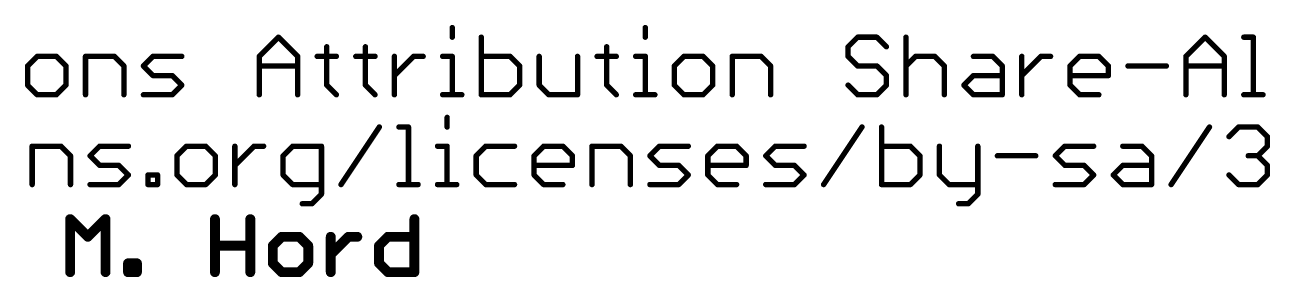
# Model space of a CAD drawing. Extents: x -98 to 13, y 0 to 18.
# Drawn here: x -48.13 to -12.93, y 1.27 to 8.4 of the extents above; entities that cross this region are included whole.
import ezdxf

# ---------------------------------------------------------------- set-up
doc = ezdxf.new("R2010")
doc.units = 0
doc.layers.add('25', color=253, linetype='CONTINUOUS')
doc.layers.add('27', color=253, linetype='CONTINUOUS')

msp = doc.modelspace()

# ---------------------------------------------------------------- linework, layer by layer
at = {"layer": '25', "const_width": 0.1397}
for points in [[(-46.7805, 2.9096, 1), (-46.9202, 2.9096)], [(-46.8009, 2.959, 1), (-46.8997, 2.8602)], [(-45.7805, 2.9096, 1), (-45.9202, 2.9096)], [(-45.801, 2.8602, 1), (-45.8998, 2.959)], [(-42.6876, 2.9096, 1), (-42.8273, 2.9096)], [(-41.6876, 2.9096, 1), (-41.8273, 2.9096)], [(-37.049, 2.9096, 1), (-37.1887, 2.9096)], [(-46.3997, 2.459, 1), (-46.3009, 2.3602)], [(-46.3997, 2.3602, 1), (-46.3009, 2.459)], [(-40.8703, 2.4795, 1), (-40.8703, 2.3398)], [(-40.8209, 2.3602, 1), (-40.9197, 2.459)], [(-40.3209, 2.459, 1), (-40.4197, 2.3602)], [(-40.3703, 2.3398, 1), (-40.3703, 2.4795)], [(-39.4132, 2.4096, 1), (-39.5529, 2.4096)], [(-38.9831, 2.4795, 1), (-38.9831, 2.3398)], [(-38.9337, 2.3602, 1), (-39.0325, 2.459)], [(-38.7332, 2.3398, 1), (-38.7332, 2.4795)], [(-37.8688, 2.4795, 1), (-37.8688, 2.3398)], [(-37.8194, 2.3602, 1), (-37.9182, 2.459)], [(-37.1189, 2.3398, 1), (-37.1189, 2.4795)], [(-42.7574, 2.2295, 1), (-42.7574, 2.0898)], [(-41.7575, 2.0898, 1), (-41.7575, 2.2295)], [(-41.0504, 2.1596, 1), (-41.1901, 2.1596)], [(-41.1696, 2.209, 1), (-41.0709, 2.1102)], [(-40.0505, 2.1596, 1), (-40.1902, 2.1596)], [(-40.1697, 2.1102, 1), (-40.0709, 2.209)], [(-38.0489, 2.1596, 1), (-38.1887, 2.1596)], [(-38.1682, 2.209, 1), (-38.0694, 2.1102)], [(-45.1433, 1.6597, 1), (-45.283, 1.6597)], [(-45.2131, 1.7295, 1), (-45.2131, 1.5898)], [(-44.8933, 1.6597, 1), (-45.033, 1.6597)], [(-44.9632, 1.5898, 1), (-44.9632, 1.7295)], [(-41.0709, 1.7091, 1), (-41.1696, 1.6103)], [(-40.0709, 1.6103, 1), (-40.1697, 1.7091)], [(-39.5325, 1.9591, 1), (-39.4337, 1.8603)], [(-38.0694, 1.7091, 1), (-38.1682, 1.6103)], [(-46.9202, 1.4097, 1), (-46.7805, 1.4097)], [(-45.9202, 1.4097, 1), (-45.7805, 1.4097)], [(-45.283, 1.4097, 1), (-45.1433, 1.4097)], [(-45.2131, 1.4796, 1), (-45.2131, 1.3399)], [(-45.033, 1.4097, 1), (-44.8933, 1.4097)], [(-44.9632, 1.3399, 1), (-44.9632, 1.4796)], [(-42.8273, 1.4097, 1), (-42.6876, 1.4097)], [(-41.8273, 1.4097, 1), (-41.6876, 1.4097)], [(-41.1901, 1.6597, 1), (-41.0504, 1.6597)], [(-40.8703, 1.4796, 1), (-40.8703, 1.3399)], [(-40.9197, 1.3603, 1), (-40.8209, 1.4591)], [(-40.4197, 1.4591, 1), (-40.3209, 1.3603)], [(-40.3703, 1.3399, 1), (-40.3703, 1.4796)], [(-40.1902, 1.6597, 1), (-40.0505, 1.6597)], [(-39.5529, 1.4097, 1), (-39.4132, 1.4097)], [(-38.1887, 1.6597, 1), (-38.0489, 1.6597)], [(-37.8688, 1.4796, 1), (-37.8688, 1.3399)], [(-37.9182, 1.3603, 1), (-37.8194, 1.4591)], [(-37.1887, 1.4097, 1), (-37.049, 1.4097)], [(-37.1189, 1.3399, 1), (-37.1189, 1.4796)]]:
    msp.add_lwpolyline(points, format="xyb", dxfattribs=at)
at = {"layer": '25', "const_width": 0.2794}
for points in [[(-46.8503, 1.4097), (-46.8503, 2.9096)], [(-46.8503, 2.9096), (-46.3503, 2.4096)], [(-46.3503, 2.4096), (-45.8504, 2.9096)], [(-45.8504, 2.9096), (-45.8504, 1.4097)], [(-42.7574, 1.4097), (-42.7574, 2.9096)], [(-41.7575, 2.9096), (-41.7575, 1.4097)], [(-37.1189, 2.9096), (-37.1189, 1.4097)], [(-40.8703, 2.4096), (-41.1203, 2.1596)], [(-40.3703, 2.4096), (-40.8703, 2.4096)], [(-40.1203, 2.1596), (-40.3703, 2.4096)], [(-39.4831, 1.4097), (-39.4831, 2.4096)], [(-39.4831, 1.9097), (-38.9831, 2.4096)], [(-38.9831, 2.4096), (-38.7332, 2.4096)], [(-38.1188, 2.1596), (-37.8688, 2.4096)], [(-37.8688, 2.4096), (-37.1189, 2.4096)], [(-42.7574, 2.1596), (-41.7575, 2.1596)], [(-41.1203, 2.1596), (-41.1203, 1.6597)], [(-40.1203, 1.6597), (-40.1203, 2.1596)], [(-38.1188, 1.6597), (-38.1188, 2.1596)], [(-45.2131, 1.4097), (-45.2131, 1.6597)], [(-45.2131, 1.6597), (-44.9632, 1.6597)], [(-44.9632, 1.6597), (-44.9632, 1.4097)], [(-41.1203, 1.6597), (-40.8703, 1.4097)], [(-40.3703, 1.4097), (-40.1203, 1.6597)], [(-37.8688, 1.4097), (-38.1188, 1.6597)], [(-44.9632, 1.4097), (-45.2131, 1.4097)], [(-40.8703, 1.4097), (-40.3703, 1.4097)], [(-37.1189, 1.4097), (-37.8688, 1.4097)]]:
    msp.add_lwpolyline(points, dxfattribs=at)
at = {"layer": '27', "const_width": 0.1524}
for points in [[(-41.5048, 7.5109), (-40.9624, 8.0532)], [(-40.9624, 8.0532), (-40.4201, 7.5109)], [(-36.0493, 8.3244), (-36.0493, 8.0532)], [(-35.229, 8.0532), (-35.229, 6.4262)], [(-30.5921, 8.3244), (-30.5921, 8.0532)], [(-24.5892, 8.0532), (-24.8603, 7.782)], [(-24.0469, 8.0532), (-24.5892, 8.0532)], [(-23.7757, 7.782), (-24.0469, 8.0532)], [(-23.2232, 8.0532), (-23.2232, 6.4262)], [(-15.3103, 7.5109), (-14.7679, 8.0532)], [(-14.7679, 8.0532), (-14.2256, 7.5109)], [(-13.6731, 8.0532), (-13.402, 8.0532)], [(-13.402, 8.0532), (-13.402, 6.4262)], [(-39.5965, 7.782), (-39.5965, 6.6974)], [(-38.505, 7.782), (-38.505, 6.6974)], [(-31.6835, 7.782), (-31.6835, 6.6974)], [(-24.8603, 7.782), (-24.8603, 7.5109)], [(-47.7822, 7.5109), (-48.0534, 7.2397)], [(-47.2399, 7.5109), (-47.7822, 7.5109)], [(-46.9687, 7.2397), (-47.2399, 7.5109)], [(-46.4162, 6.4262), (-46.4162, 7.5109)], [(-46.4162, 7.5109), (-45.6027, 7.5109)], [(-45.6027, 7.5109), (-45.3316, 7.2397)], [(-44.7791, 7.2397), (-44.5079, 7.5109)], [(-44.5079, 7.5109), (-43.6944, 7.5109)], [(-41.5048, 6.4262), (-41.5048, 7.5109)], [(-40.4201, 7.5109), (-40.4201, 6.4262)], [(-39.8676, 7.5109), (-39.3253, 7.5109)], [(-38.7762, 7.5109), (-38.2338, 7.5109)], [(-37.6847, 6.4262), (-37.6847, 7.5109)], [(-37.6847, 6.9685), (-37.1424, 7.5109)], [(-37.1424, 7.5109), (-36.8712, 7.5109)], [(-36.3204, 7.5109), (-36.0493, 7.5109)], [(-36.0493, 7.5109), (-36.0493, 6.4262)], [(-34.4155, 7.5109), (-35.229, 7.5109)], [(-34.1443, 7.2397), (-34.4155, 7.5109)], [(-33.5918, 7.5109), (-33.5918, 6.6974)], [(-32.5072, 6.4262), (-32.5072, 7.5109)], [(-31.9547, 7.5109), (-31.4124, 7.5109)], [(-30.8633, 7.5109), (-30.5921, 7.5109)], [(-30.5921, 7.5109), (-30.5921, 6.4262)], [(-29.5007, 7.5109), (-29.7718, 7.2397)], [(-28.9583, 7.5109), (-29.5007, 7.5109)], [(-28.6872, 7.2397), (-28.9583, 7.5109)], [(-28.1347, 6.4262), (-28.1347, 7.5109)], [(-28.1347, 7.5109), (-27.3212, 7.5109)], [(-27.3212, 7.5109), (-27.05, 7.2397)], [(-24.8603, 7.5109), (-24.5892, 7.2397)], [(-23.2232, 7.2397), (-22.952, 7.5109)], [(-22.952, 7.5109), (-22.4097, 7.5109)], [(-22.4097, 7.5109), (-22.1385, 7.2397)], [(-21.3149, 7.5109), (-20.7725, 7.5109)], [(-20.7725, 7.5109), (-20.5014, 7.2397)], [(-19.9489, 6.4262), (-19.9489, 7.5109)], [(-19.9489, 6.9685), (-19.4065, 7.5109)], [(-19.4065, 7.5109), (-19.1354, 7.5109)], [(-18.5846, 7.2397), (-18.3134, 7.5109)], [(-18.3134, 7.5109), (-17.7711, 7.5109)], [(-17.7711, 7.5109), (-17.4999, 7.2397)], [(-15.3103, 6.4262), (-15.3103, 7.5109)], [(-14.2256, 7.5109), (-14.2256, 6.4262)], [(-48.0534, 7.2397), (-48.0534, 6.6974)], [(-46.9687, 6.6974), (-46.9687, 7.2397)], [(-45.3316, 7.2397), (-45.3316, 6.4262)], [(-44.5079, 6.9685), (-44.7791, 7.2397)], [(-43.9656, 6.9685), (-44.5079, 6.9685)], [(-43.6944, 6.6974), (-43.9656, 6.9685)], [(-41.5048, 7.2397), (-40.4201, 7.2397)], [(-34.1443, 6.6974), (-34.1443, 7.2397)], [(-29.7718, 7.2397), (-29.7718, 6.6974)], [(-28.6872, 6.6974), (-28.6872, 7.2397)], [(-27.05, 7.2397), (-27.05, 6.4262)], [(-24.5892, 7.2397), (-24.0469, 7.2397)], [(-24.0469, 7.2397), (-23.7757, 6.9685)], [(-23.7757, 6.9685), (-23.7757, 6.6974)], [(-22.1385, 7.2397), (-22.1385, 6.4262)], [(-21.586, 6.6974), (-21.3149, 6.9685)], [(-21.3149, 6.9685), (-20.5014, 6.9685)], [(-20.5014, 7.2397), (-20.5014, 6.4262)], [(-18.5846, 6.6974), (-18.5846, 7.2397)], [(-17.4999, 6.9685), (-18.5846, 6.9685)], [(-17.4999, 7.2397), (-17.4999, 6.9685)], [(-16.9474, 7.2397), (-15.8628, 7.2397)], [(-15.3103, 7.2397), (-14.2256, 7.2397)], [(-48.0534, 6.6974), (-47.7822, 6.4262)], [(-47.2399, 6.4262), (-46.9687, 6.6974)], [(-43.9656, 6.4262), (-43.6944, 6.6974)], [(-39.5965, 6.6974), (-39.3253, 6.4262)], [(-38.505, 6.6974), (-38.2338, 6.4262)], [(-34.4155, 6.4262), (-34.1443, 6.6974)], [(-33.5918, 6.6974), (-33.3207, 6.4262)], [(-31.6835, 6.6974), (-31.4124, 6.4262)], [(-29.7718, 6.6974), (-29.5007, 6.4262)], [(-28.9583, 6.4262), (-28.6872, 6.6974)], [(-24.5892, 6.4262), (-24.8603, 6.6974)], [(-23.7757, 6.6974), (-24.0469, 6.4262)], [(-21.3149, 6.4262), (-21.586, 6.6974)], [(-18.3134, 6.4262), (-18.5846, 6.6974)], [(-47.7822, 6.4262), (-47.2399, 6.4262)], [(-44.7791, 6.4262), (-43.9656, 6.4262)], [(-36.3204, 6.4262), (-35.7781, 6.4262)], [(-35.229, 6.4262), (-34.4155, 6.4262)], [(-33.3207, 6.4262), (-32.5072, 6.4262)], [(-30.8633, 6.4262), (-30.3209, 6.4262)], [(-29.5007, 6.4262), (-28.9583, 6.4262)], [(-24.0469, 6.4262), (-24.5892, 6.4262)], [(-20.5014, 6.4262), (-21.3149, 6.4262)], [(-17.7711, 6.4262), (-18.3134, 6.4262)], [(-13.6731, 6.4262), (-13.1308, 6.4262)], [(-36.1937, 5.7844), (-36.1937, 5.5132)], [(-39.1935, 3.8862), (-38.1088, 5.5132)], [(-37.5563, 5.5132), (-37.2852, 5.5132)], [(-37.2852, 5.5132), (-37.2852, 3.8862)], [(-25.5505, 3.8862), (-24.4659, 5.5132)], [(-23.9134, 5.5132), (-23.9134, 3.8862)], [(-15.7276, 3.8862), (-14.6429, 5.5132)], [(-14.0904, 5.242), (-13.8193, 5.5132)], [(-13.8193, 5.5132), (-13.2769, 5.5132)], [(-13.2769, 5.5132), (-13.0058, 5.242)], [(-13.0058, 5.242), (-13.0058, 4.9709)], [(-47.925, 3.8862), (-47.925, 4.9709)], [(-47.925, 4.9709), (-47.1115, 4.9709)], [(-47.1115, 4.9709), (-46.8403, 4.6997)], [(-46.2878, 4.6997), (-46.0167, 4.9709)], [(-46.0167, 4.9709), (-45.2032, 4.9709)], [(-43.5609, 4.9709), (-43.8321, 4.6997)], [(-43.0186, 4.9709), (-43.5609, 4.9709)], [(-42.7474, 4.6997), (-43.0186, 4.9709)], [(-42.1949, 3.8862), (-42.1949, 4.9709)], [(-42.1949, 4.4285), (-41.6526, 4.9709)], [(-41.6526, 4.9709), (-41.3814, 4.9709)], [(-40.5595, 4.9709), (-40.8306, 4.6997)], [(-39.746, 4.9709), (-40.5595, 4.9709)], [(-39.746, 3.615), (-39.746, 4.9709)], [(-36.4649, 4.9709), (-36.1937, 4.9709)], [(-36.1937, 4.9709), (-36.1937, 3.8862)], [(-35.1023, 4.9709), (-35.3735, 4.6997)], [(-34.2888, 4.9709), (-35.1023, 4.9709)], [(-33.7363, 4.6997), (-33.4651, 4.9709)], [(-33.4651, 4.9709), (-32.9228, 4.9709)], [(-32.9228, 4.9709), (-32.6516, 4.6997)], [(-32.0991, 3.8862), (-32.0991, 4.9709)], [(-32.0991, 4.9709), (-31.2857, 4.9709)], [(-31.2857, 4.9709), (-31.0145, 4.6997)], [(-30.462, 4.6997), (-30.1908, 4.9709)], [(-30.1908, 4.9709), (-29.3773, 4.9709)], [(-28.8248, 4.6997), (-28.5537, 4.9709)], [(-28.5537, 4.9709), (-28.0113, 4.9709)], [(-28.0113, 4.9709), (-27.7402, 4.6997)], [(-27.1877, 4.6997), (-26.9165, 4.9709)], [(-26.9165, 4.9709), (-26.103, 4.9709)], [(-23.0999, 4.9709), (-23.9134, 4.9709)], [(-22.8287, 4.6997), (-23.0999, 4.9709)], [(-22.2762, 4.9709), (-22.2762, 4.1574)], [(-21.1915, 4.9709), (-21.1915, 3.615)], [(-19.0019, 4.6997), (-18.7307, 4.9709)], [(-18.7307, 4.9709), (-17.9172, 4.9709)], [(-17.0936, 4.9709), (-16.5512, 4.9709)], [(-16.5512, 4.9709), (-16.2801, 4.6997)], [(-13.0058, 4.9709), (-13.2769, 4.6997)], [(-46.8403, 4.6997), (-46.8403, 3.8862)], [(-46.0167, 4.4285), (-46.2878, 4.6997)], [(-43.8321, 4.6997), (-43.8321, 4.1574)], [(-42.7474, 4.1574), (-42.7474, 4.6997)], [(-40.8306, 4.6997), (-40.8306, 4.1574)], [(-35.3735, 4.6997), (-35.3735, 4.1574)], [(-33.7363, 4.1574), (-33.7363, 4.6997)], [(-32.6516, 4.6997), (-32.6516, 4.4285)], [(-31.0145, 4.6997), (-31.0145, 3.8862)], [(-30.1908, 4.4285), (-30.462, 4.6997)], [(-28.8248, 4.1574), (-28.8248, 4.6997)], [(-27.7402, 4.6997), (-27.7402, 4.4285)], [(-26.9165, 4.4285), (-27.1877, 4.6997)], [(-22.8287, 4.1574), (-22.8287, 4.6997)], [(-20.6391, 4.6997), (-19.5544, 4.6997)], [(-18.7307, 4.4285), (-19.0019, 4.6997)], [(-16.2801, 4.6997), (-16.2801, 3.8862)], [(-13.2769, 4.6997), (-13.5481, 4.6997)], [(-13.2769, 4.6997), (-13.0058, 4.4285)], [(-45.4743, 4.4285), (-46.0167, 4.4285)], [(-45.2032, 4.1574), (-45.4743, 4.4285)], [(-45.4743, 3.8862), (-45.2032, 4.1574)], [(-44.6507, 3.8862), (-44.6507, 4.1574)], [(-44.6507, 4.1574), (-44.3795, 4.1574)], [(-44.3795, 4.1574), (-44.3795, 3.8862)], [(-43.8321, 4.1574), (-43.5609, 3.8862)], [(-43.0186, 3.8862), (-42.7474, 4.1574)], [(-40.8306, 4.1574), (-40.5595, 3.8862)], [(-35.3735, 4.1574), (-35.1023, 3.8862)], [(-32.6516, 4.4285), (-33.7363, 4.4285)], [(-33.4651, 3.8862), (-33.7363, 4.1574)], [(-29.6485, 4.4285), (-30.1908, 4.4285)], [(-29.3773, 4.1574), (-29.6485, 4.4285)], [(-29.6485, 3.8862), (-29.3773, 4.1574)], [(-27.7402, 4.4285), (-28.8248, 4.4285)], [(-28.5537, 3.8862), (-28.8248, 4.1574)], [(-26.3742, 4.4285), (-26.9165, 4.4285)], [(-26.103, 4.1574), (-26.3742, 4.4285)], [(-26.3742, 3.8862), (-26.103, 4.1574)], [(-23.0999, 3.8862), (-22.8287, 4.1574)], [(-22.2762, 4.1574), (-22.005, 3.8862)], [(-18.1884, 4.4285), (-18.7307, 4.4285)], [(-17.9172, 4.1574), (-18.1884, 4.4285)], [(-18.1884, 3.8862), (-17.9172, 4.1574)], [(-17.3647, 4.1574), (-17.0936, 4.4285)], [(-17.0936, 3.8862), (-17.3647, 4.1574)], [(-17.0936, 4.4285), (-16.2801, 4.4285)], [(-13.8193, 3.8862), (-14.0904, 4.1574)], [(-13.0058, 4.1574), (-13.2769, 3.8862)], [(-13.0058, 4.4285), (-13.0058, 4.1574)], [(-46.2878, 3.8862), (-45.4743, 3.8862)], [(-44.3795, 3.8862), (-44.6507, 3.8862)], [(-43.5609, 3.8862), (-43.0186, 3.8862)], [(-40.5595, 3.8862), (-39.746, 3.8862)], [(-37.5563, 3.8862), (-37.014, 3.8862)], [(-36.4649, 3.8862), (-35.9226, 3.8862)], [(-35.1023, 3.8862), (-34.2888, 3.8862)], [(-32.9228, 3.8862), (-33.4651, 3.8862)], [(-30.462, 3.8862), (-29.6485, 3.8862)], [(-28.0113, 3.8862), (-28.5537, 3.8862)], [(-27.1877, 3.8862), (-26.3742, 3.8862)], [(-23.9134, 3.8862), (-23.0999, 3.8862)], [(-22.005, 3.8862), (-21.1915, 3.8862)], [(-19.0019, 3.8862), (-18.1884, 3.8862)], [(-16.2801, 3.8862), (-17.0936, 3.8862)], [(-13.2769, 3.8862), (-13.8193, 3.8862)], [(-40.0172, 3.3439), (-39.746, 3.615)], [(-21.1915, 3.615), (-21.4627, 3.3439)], [(-40.2883, 3.3439), (-40.0172, 3.3439)], [(-21.4627, 3.3439), (-21.7339, 3.3439)]]:
    msp.add_lwpolyline(points, dxfattribs=at)
at = {"layer": '27', "const_width": 0.0762}
for points in [[(-40.9355, 8.0801, 1), (-40.9894, 8.0262)], [(-40.9355, 8.0262, 1), (-40.9894, 8.0801)], [(-36.0112, 8.3244, 1), (-36.0874, 8.3244)], [(-35.1909, 8.0532, 1), (-35.2671, 8.0532)], [(-30.554, 8.3244, 1), (-30.6302, 8.3244)], [(-24.5892, 8.0913, 1), (-24.5892, 8.0151)], [(-24.5622, 8.0262, 1), (-24.6161, 8.0801)], [(-24.0199, 8.0801, 1), (-24.0738, 8.0262)], [(-24.0469, 8.0151, 1), (-24.0469, 8.0913)], [(-23.1851, 8.0532, 1), (-23.2613, 8.0532)], [(-14.741, 8.0801, 1), (-14.7949, 8.0262)], [(-14.741, 8.0262, 1), (-14.7949, 8.0801)], [(-13.6731, 8.0913, 1), (-13.6731, 8.0151)], [(-13.3639, 8.0532, 1), (-13.4401, 8.0532)], [(-13.402, 8.0151, 1), (-13.402, 8.0913)], [(-39.5584, 7.782, 1), (-39.6346, 7.782)], [(-38.4669, 7.782, 1), (-38.5431, 7.782)], [(-36.0874, 8.0532, 1), (-36.0112, 8.0532)], [(-31.6454, 7.782, 1), (-31.7216, 7.782)], [(-30.6302, 8.0532, 1), (-30.554, 8.0532)], [(-24.8873, 7.809, 1), (-24.8334, 7.7551)], [(-24.8222, 7.782, 1), (-24.8984, 7.782)], [(-23.8026, 7.7551, 1), (-23.7487, 7.809)], [(-47.7822, 7.549, 1), (-47.7822, 7.4728)], [(-47.7553, 7.4839, 1), (-47.8092, 7.5378)], [(-47.213, 7.5378, 1), (-47.2668, 7.4839)], [(-47.2399, 7.4728, 1), (-47.2399, 7.549)], [(-46.3781, 7.5109, 1), (-46.4543, 7.5109)], [(-46.4162, 7.549, 1), (-46.4162, 7.4728)], [(-45.5758, 7.5378, 1), (-45.6297, 7.4839)], [(-45.6027, 7.4728, 1), (-45.6027, 7.549)], [(-44.5079, 7.549, 1), (-44.5079, 7.4728)], [(-44.481, 7.4839, 1), (-44.5349, 7.5378)], [(-43.6944, 7.4728, 1), (-43.6944, 7.549)], [(-41.4667, 7.5109, 1), (-41.5429, 7.5109)], [(-41.5317, 7.5378, 1), (-41.4778, 7.4839)], [(-40.382, 7.5109, 1), (-40.4582, 7.5109)], [(-40.4471, 7.4839, 1), (-40.3932, 7.5378)], [(-39.8676, 7.549, 1), (-39.8676, 7.4728)], [(-39.3253, 7.4728, 1), (-39.3253, 7.549)], [(-38.7762, 7.549, 1), (-38.7762, 7.4728)], [(-38.2338, 7.4728, 1), (-38.2338, 7.549)], [(-37.6466, 7.5109, 1), (-37.7228, 7.5109)], [(-37.1424, 7.549, 1), (-37.1424, 7.4728)], [(-37.1155, 7.4839, 1), (-37.1694, 7.5378)], [(-36.8712, 7.4728, 1), (-36.8712, 7.549)], [(-36.3204, 7.549, 1), (-36.3204, 7.4728)], [(-36.0112, 7.5109, 1), (-36.0874, 7.5109)], [(-36.0493, 7.4728, 1), (-36.0493, 7.549)], [(-35.229, 7.549, 1), (-35.229, 7.4728)], [(-34.3886, 7.5378, 1), (-34.4425, 7.4839)], [(-34.4155, 7.4728, 1), (-34.4155, 7.549)], [(-33.5537, 7.5109, 1), (-33.6299, 7.5109)], [(-32.4691, 7.5109, 1), (-32.5453, 7.5109)], [(-31.9547, 7.549, 1), (-31.9547, 7.4728)], [(-31.4124, 7.4728, 1), (-31.4124, 7.549)], [(-30.8633, 7.549, 1), (-30.8633, 7.4728)], [(-30.554, 7.5109, 1), (-30.6302, 7.5109)], [(-30.5921, 7.4728, 1), (-30.5921, 7.549)], [(-29.5007, 7.549, 1), (-29.5007, 7.4728)], [(-29.4737, 7.4839, 1), (-29.5276, 7.5378)], [(-28.9314, 7.5378, 1), (-28.9853, 7.4839)], [(-28.9583, 7.4728, 1), (-28.9583, 7.549)], [(-28.0966, 7.5109, 1), (-28.1728, 7.5109)], [(-28.1347, 7.549, 1), (-28.1347, 7.4728)], [(-27.2942, 7.5378, 1), (-27.3481, 7.4839)], [(-27.3212, 7.4728, 1), (-27.3212, 7.549)], [(-24.8334, 7.5378, 1), (-24.8873, 7.4839)], [(-24.8984, 7.5109, 1), (-24.8222, 7.5109)], [(-22.952, 7.549, 1), (-22.952, 7.4728)], [(-22.9251, 7.4839, 1), (-22.979, 7.5378)], [(-22.3828, 7.5378, 1), (-22.4366, 7.4839)], [(-22.4097, 7.4728, 1), (-22.4097, 7.549)], [(-21.3149, 7.549, 1), (-21.3149, 7.4728)], [(-20.7456, 7.5378, 1), (-20.7995, 7.4839)], [(-20.7725, 7.4728, 1), (-20.7725, 7.549)], [(-19.9108, 7.5109, 1), (-19.987, 7.5109)], [(-19.4065, 7.549, 1), (-19.4065, 7.4728)], [(-19.3796, 7.4839, 1), (-19.4335, 7.5378)], [(-19.1354, 7.4728, 1), (-19.1354, 7.549)], [(-18.3134, 7.549, 1), (-18.3134, 7.4728)], [(-18.2865, 7.4839, 1), (-18.3404, 7.5378)], [(-17.7441, 7.5378, 1), (-17.798, 7.4839)], [(-17.7711, 7.4728, 1), (-17.7711, 7.549)], [(-15.2722, 7.5109, 1), (-15.3484, 7.5109)], [(-15.3372, 7.5378, 1), (-15.2833, 7.4839)], [(-14.1875, 7.5109, 1), (-14.2637, 7.5109)], [(-14.2526, 7.4839, 1), (-14.1987, 7.5378)], [(-48.0153, 7.2397, 1), (-48.0915, 7.2397)], [(-48.0803, 7.2666, 1), (-48.0265, 7.2128)], [(-46.9306, 7.2397, 1), (-47.0068, 7.2397)], [(-46.9957, 7.2128, 1), (-46.9418, 7.2666)], [(-45.2935, 7.2397, 1), (-45.3697, 7.2397)], [(-45.3585, 7.2128, 1), (-45.3046, 7.2666)], [(-44.7521, 7.2666, 1), (-44.806, 7.2128)], [(-44.806, 7.2666, 1), (-44.7521, 7.2128)], [(-44.5079, 7.0066, 1), (-44.5079, 6.9304)], [(-43.9386, 6.9955, 1), (-43.9925, 6.9416)], [(-43.9656, 6.9304, 1), (-43.9656, 7.0066)], [(-41.5048, 7.2778, 1), (-41.5048, 7.2016)], [(-40.4201, 7.2016, 1), (-40.4201, 7.2778)], [(-34.1062, 7.2397, 1), (-34.1824, 7.2397)], [(-34.1713, 7.2128, 1), (-34.1174, 7.2666)], [(-29.7337, 7.2397, 1), (-29.8099, 7.2397)], [(-29.7988, 7.2666, 1), (-29.7449, 7.2128)], [(-28.6491, 7.2397, 1), (-28.7253, 7.2397)], [(-28.7141, 7.2128, 1), (-28.6602, 7.2666)], [(-27.0119, 7.2397, 1), (-27.0881, 7.2397)], [(-27.0769, 7.2128, 1), (-27.0231, 7.2666)], [(-24.5892, 7.2778, 1), (-24.5892, 7.2016)], [(-24.6161, 7.2128, 1), (-24.5622, 7.2666)], [(-24.0199, 7.2666, 1), (-24.0738, 7.2128)], [(-24.0469, 7.2016, 1), (-24.0469, 7.2778)], [(-23.7376, 6.9685, 1), (-23.8138, 6.9685)], [(-23.2501, 7.2666, 1), (-23.1962, 7.2128)], [(-22.1004, 7.2397, 1), (-22.1766, 7.2397)], [(-22.1655, 7.2128, 1), (-22.1116, 7.2666)], [(-21.3149, 7.0066, 1), (-21.3149, 6.9304)], [(-21.2879, 6.9416, 1), (-21.3418, 6.9955)], [(-20.4633, 7.2397, 1), (-20.5395, 7.2397)], [(-20.5283, 7.2128, 1), (-20.4744, 7.2666)], [(-20.5014, 6.9304, 1), (-20.5014, 7.0066)], [(-18.5465, 7.2397, 1), (-18.6227, 7.2397)], [(-18.5846, 7.0066, 1), (-18.5846, 6.9304)], [(-18.6115, 7.2666, 1), (-18.5576, 7.2128)], [(-17.4618, 7.2397, 1), (-17.538, 7.2397)], [(-17.5269, 7.2128, 1), (-17.473, 7.2666)], [(-17.4999, 6.9304, 1), (-17.4999, 7.0066)], [(-16.9474, 7.2778, 1), (-16.9474, 7.2016)], [(-15.8628, 7.2016, 1), (-15.8628, 7.2778)], [(-15.3103, 7.2778, 1), (-15.3103, 7.2016)], [(-14.2256, 7.2016, 1), (-14.2256, 7.2778)], [(-48.0265, 6.7243, 1), (-48.0803, 6.6704)], [(-48.0915, 6.6974, 1), (-48.0153, 6.6974)], [(-47.0068, 6.6974, 1), (-46.9306, 6.6974)], [(-46.9418, 6.6704, 1), (-46.9957, 6.7243)], [(-44.5349, 6.9416, 1), (-44.481, 6.9955)], [(-43.6675, 6.6704, 1), (-43.7214, 6.7243)], [(-43.7214, 6.6704, 1), (-43.6675, 6.7243)], [(-39.5695, 6.7243, 1), (-39.6234, 6.6704)], [(-39.6346, 6.6974, 1), (-39.5584, 6.6974)], [(-38.4781, 6.7243, 1), (-38.532, 6.6704)], [(-38.5431, 6.6974, 1), (-38.4669, 6.6974)], [(-37.7117, 6.9955, 1), (-37.6578, 6.9416)], [(-34.1824, 6.6974, 1), (-34.1062, 6.6974)], [(-34.1174, 6.6704, 1), (-34.1713, 6.7243)], [(-33.5649, 6.7243, 1), (-33.6188, 6.6704)], [(-33.6299, 6.6974, 1), (-33.5537, 6.6974)], [(-31.6566, 6.7243, 1), (-31.7105, 6.6704)], [(-31.7216, 6.6974, 1), (-31.6454, 6.6974)], [(-29.7449, 6.7243, 1), (-29.7988, 6.6704)], [(-29.8099, 6.6974, 1), (-29.7337, 6.6974)], [(-28.7253, 6.6974, 1), (-28.6491, 6.6974)], [(-28.6602, 6.6704, 1), (-28.7141, 6.7243)], [(-24.8334, 6.7243, 1), (-24.8873, 6.6704)], [(-23.8138, 6.6974, 1), (-23.7376, 6.6974)], [(-23.8026, 6.9416, 1), (-23.7487, 6.9955)], [(-23.7487, 6.6704, 1), (-23.8026, 6.7243)], [(-21.5591, 6.7243, 1), (-21.613, 6.6704)], [(-21.613, 6.7243, 1), (-21.5591, 6.6704)], [(-19.9758, 6.9955, 1), (-19.9219, 6.9416)], [(-18.5576, 6.7243, 1), (-18.6115, 6.6704)], [(-18.6227, 6.6974, 1), (-18.5465, 6.6974)], [(-17.538, 6.9685, 1), (-17.4618, 6.9685)], [(-47.7822, 6.4643, 1), (-47.7822, 6.3881)], [(-47.8092, 6.3993, 1), (-47.7553, 6.4531)], [(-47.2668, 6.4531, 1), (-47.213, 6.3993)], [(-47.2399, 6.3881, 1), (-47.2399, 6.4643)], [(-46.4543, 6.4262, 1), (-46.3781, 6.4262)], [(-45.3697, 6.4262, 1), (-45.2935, 6.4262)], [(-44.7791, 6.4643, 1), (-44.7791, 6.3881)], [(-43.9925, 6.4531, 1), (-43.9386, 6.3993)], [(-43.9656, 6.3881, 1), (-43.9656, 6.4643)], [(-41.5429, 6.4262, 1), (-41.4667, 6.4262)], [(-40.4582, 6.4262, 1), (-40.382, 6.4262)], [(-39.3522, 6.3993, 1), (-39.2983, 6.4531)], [(-38.2608, 6.3993, 1), (-38.2069, 6.4531)], [(-37.7228, 6.4262, 1), (-37.6466, 6.4262)], [(-36.3204, 6.4643, 1), (-36.3204, 6.3881)], [(-36.0874, 6.4262, 1), (-36.0112, 6.4262)], [(-35.7781, 6.3881, 1), (-35.7781, 6.4643)], [(-35.229, 6.4643, 1), (-35.229, 6.3881)], [(-35.2671, 6.4262, 1), (-35.1909, 6.4262)], [(-34.4424, 6.4531, 1), (-34.3886, 6.3993)], [(-34.4155, 6.3881, 1), (-34.4155, 6.4643)], [(-33.3207, 6.4643, 1), (-33.3207, 6.3881)], [(-33.3476, 6.3993, 1), (-33.2937, 6.4531)], [(-32.5453, 6.4262, 1), (-32.4691, 6.4262)], [(-32.5072, 6.3881, 1), (-32.5072, 6.4643)], [(-31.4393, 6.3993, 1), (-31.3854, 6.4531)], [(-30.8633, 6.4643, 1), (-30.8633, 6.3881)], [(-30.6302, 6.4262, 1), (-30.554, 6.4262)], [(-30.3209, 6.3881, 1), (-30.3209, 6.4643)], [(-29.5007, 6.4643, 1), (-29.5007, 6.3881)], [(-29.5276, 6.3993, 1), (-29.4737, 6.4531)], [(-28.9853, 6.4531, 1), (-28.9314, 6.3993)], [(-28.9583, 6.3881, 1), (-28.9583, 6.4643)], [(-28.1728, 6.4262, 1), (-28.0966, 6.4262)], [(-27.0881, 6.4262, 1), (-27.0119, 6.4262)], [(-24.5892, 6.4643, 1), (-24.5892, 6.3881)], [(-24.6161, 6.3993, 1), (-24.5622, 6.4531)], [(-24.0738, 6.4531, 1), (-24.0199, 6.3993)], [(-24.0469, 6.3881, 1), (-24.0469, 6.4643)], [(-23.2613, 6.4262, 1), (-23.1851, 6.4262)], [(-22.1766, 6.4262, 1), (-22.1004, 6.4262)], [(-21.3149, 6.4643, 1), (-21.3149, 6.3881)], [(-21.3418, 6.3993, 1), (-21.2879, 6.4531)], [(-20.5395, 6.4262, 1), (-20.4633, 6.4262)], [(-20.5014, 6.3881, 1), (-20.5014, 6.4643)], [(-19.987, 6.4262, 1), (-19.9108, 6.4262)], [(-18.3134, 6.4643, 1), (-18.3134, 6.3881)], [(-18.3404, 6.3993, 1), (-18.2865, 6.4531)], [(-17.7711, 6.3881, 1), (-17.7711, 6.4643)], [(-15.3484, 6.4262, 1), (-15.2722, 6.4262)], [(-14.2637, 6.4262, 1), (-14.1875, 6.4262)], [(-13.6731, 6.4643, 1), (-13.6731, 6.3881)], [(-13.4401, 6.4262, 1), (-13.3639, 6.4262)], [(-13.1308, 6.3881, 1), (-13.1308, 6.4643)], [(-36.1556, 5.7844, 1), (-36.2318, 5.7844)], [(-38.0771, 5.4921, 1), (-38.1405, 5.5343)], [(-37.5563, 5.5513, 1), (-37.5563, 5.4751)], [(-37.2471, 5.5132, 1), (-37.3233, 5.5132)], [(-37.2852, 5.4751, 1), (-37.2852, 5.5513)], [(-36.2318, 5.5132, 1), (-36.1556, 5.5132)], [(-24.4342, 5.4921, 1), (-24.4976, 5.5343)], [(-23.8753, 5.5132, 1), (-23.9515, 5.5132)], [(-14.6112, 5.4921, 1), (-14.6746, 5.5343)], [(-14.1174, 5.269, 1), (-14.0635, 5.2151)], [(-13.8193, 5.5513, 1), (-13.8193, 5.4751)], [(-13.7923, 5.4862, 1), (-13.8462, 5.5401)], [(-13.25, 5.5401, 1), (-13.3039, 5.4862)], [(-13.2769, 5.4751, 1), (-13.2769, 5.5513)], [(-12.9677, 5.242, 1), (-13.0439, 5.242)], [(-13.0327, 5.2151, 1), (-12.9788, 5.269)], [(-47.8869, 4.9709, 1), (-47.9631, 4.9709)], [(-47.925, 5.009, 1), (-47.925, 4.9328)], [(-47.0846, 4.9978, 1), (-47.1384, 4.9439)], [(-47.1115, 4.9328, 1), (-47.1115, 5.009)], [(-46.0167, 5.009, 1), (-46.0167, 4.9328)], [(-45.9897, 4.9439, 1), (-46.0436, 4.9978)], [(-45.2032, 4.9328, 1), (-45.2032, 5.009)], [(-43.5609, 5.009, 1), (-43.5609, 4.9328)], [(-43.534, 4.9439, 1), (-43.5879, 4.9978)], [(-42.9917, 4.9978, 1), (-43.0455, 4.9439)], [(-43.0186, 4.9328, 1), (-43.0186, 5.009)], [(-42.1568, 4.9709, 1), (-42.233, 4.9709)], [(-41.6526, 5.009, 1), (-41.6526, 4.9328)], [(-41.6257, 4.9439, 1), (-41.6796, 4.9978)], [(-41.3814, 4.9328, 1), (-41.3814, 5.009)], [(-40.5595, 5.009, 1), (-40.5595, 4.9328)], [(-40.5325, 4.9439, 1), (-40.5864, 4.9978)], [(-39.7079, 4.9709, 1), (-39.7841, 4.9709)], [(-39.746, 4.9328, 1), (-39.746, 5.009)], [(-36.4649, 5.009, 1), (-36.4649, 4.9328)], [(-36.1556, 4.9709, 1), (-36.2318, 4.9709)], [(-36.1937, 4.9328, 1), (-36.1937, 5.009)], [(-35.1023, 5.009, 1), (-35.1023, 4.9328)], [(-35.0754, 4.9439, 1), (-35.1292, 4.9978)], [(-34.2888, 4.9328, 1), (-34.2888, 5.009)], [(-33.4651, 5.009, 1), (-33.4651, 4.9328)], [(-33.4382, 4.9439, 1), (-33.4921, 4.9978)], [(-32.8959, 4.9978, 1), (-32.9497, 4.9439)], [(-32.9228, 4.9328, 1), (-32.9228, 5.009)], [(-32.061, 4.9709, 1), (-32.1372, 4.9709)], [(-32.0991, 5.009, 1), (-32.0991, 4.9328)], [(-31.2587, 4.9978, 1), (-31.3126, 4.9439)], [(-31.2857, 4.9328, 1), (-31.2857, 5.009)], [(-30.1908, 5.009, 1), (-30.1908, 4.9328)], [(-30.1639, 4.9439, 1), (-30.2178, 4.9978)], [(-29.3773, 4.9328, 1), (-29.3773, 5.009)], [(-28.5537, 5.009, 1), (-28.5537, 4.9328)], [(-28.5267, 4.9439, 1), (-28.5806, 4.9978)], [(-27.9844, 4.9978, 1), (-28.0383, 4.9439)], [(-28.0113, 4.9328, 1), (-28.0113, 5.009)], [(-26.9165, 5.009, 1), (-26.9165, 4.9328)], [(-26.8896, 4.9439, 1), (-26.9435, 4.9978)], [(-26.103, 4.9328, 1), (-26.103, 5.009)], [(-23.9134, 5.009, 1), (-23.9134, 4.9328)], [(-23.0729, 4.9978, 1), (-23.1268, 4.9439)], [(-23.0999, 4.9328, 1), (-23.0999, 5.009)], [(-22.2381, 4.9709, 1), (-22.3143, 4.9709)], [(-21.1534, 4.9709, 1), (-21.2296, 4.9709)], [(-18.7307, 5.009, 1), (-18.7307, 4.9328)], [(-18.7038, 4.9439, 1), (-18.7577, 4.9978)], [(-17.9172, 4.9328, 1), (-17.9172, 5.009)], [(-17.0936, 5.009, 1), (-17.0936, 4.9328)], [(-16.5243, 4.9978, 1), (-16.5782, 4.9439)], [(-16.5512, 4.9328, 1), (-16.5512, 5.009)], [(-13.0439, 4.9709, 1), (-12.9677, 4.9709)], [(-12.9788, 4.9439, 1), (-13.0327, 4.9978)], [(-46.8022, 4.6997, 1), (-46.8784, 4.6997)], [(-46.8673, 4.6728, 1), (-46.8134, 4.7266)], [(-46.2609, 4.7266, 1), (-46.3148, 4.6728)], [(-46.3148, 4.7266, 1), (-46.2609, 4.6728)], [(-43.794, 4.6997, 1), (-43.8702, 4.6997)], [(-43.859, 4.7266, 1), (-43.8052, 4.6728)], [(-42.7093, 4.6997, 1), (-42.7855, 4.6997)], [(-42.7744, 4.6728, 1), (-42.7205, 4.7266)], [(-40.7925, 4.6997, 1), (-40.8687, 4.6997)], [(-40.8576, 4.7266, 1), (-40.8037, 4.6728)], [(-35.3354, 4.6997, 1), (-35.4116, 4.6997)], [(-35.4004, 4.7266, 1), (-35.3465, 4.6728)], [(-33.6982, 4.6997, 1), (-33.7744, 4.6997)], [(-33.7632, 4.7266, 1), (-33.7094, 4.6728)], [(-32.6135, 4.6997, 1), (-32.6897, 4.6997)], [(-32.6786, 4.6728, 1), (-32.6247, 4.7266)], [(-30.9764, 4.6997, 1), (-31.0526, 4.6997)], [(-31.0414, 4.6728, 1), (-30.9875, 4.7266)], [(-30.435, 4.7266, 1), (-30.4889, 4.6728)], [(-30.4889, 4.7266, 1), (-30.435, 4.6728)], [(-28.7867, 4.6997, 1), (-28.8629, 4.6997)], [(-28.8518, 4.7266, 1), (-28.7979, 4.6728)], [(-27.7021, 4.6997, 1), (-27.7783, 4.6997)], [(-27.7671, 4.6728, 1), (-27.7132, 4.7266)], [(-27.1607, 4.7266, 1), (-27.2146, 4.6728)], [(-27.2146, 4.7266, 1), (-27.1607, 4.6728)], [(-22.7906, 4.6997, 1), (-22.8668, 4.6997)], [(-22.8556, 4.6728, 1), (-22.8018, 4.7266)], [(-20.6391, 4.7378, 1), (-20.6391, 4.6616)], [(-19.5544, 4.6616, 1), (-19.5544, 4.7378)], [(-18.975, 4.7266, 1), (-19.0288, 4.6728)], [(-19.0288, 4.7266, 1), (-18.975, 4.6728)], [(-16.242, 4.6997, 1), (-16.3182, 4.6997)], [(-16.307, 4.6728, 1), (-16.2531, 4.7266)], [(-13.5481, 4.7378, 1), (-13.5481, 4.6616)], [(-13.25, 4.7266, 1), (-13.3039, 4.6728)], [(-13.3039, 4.7266, 1), (-13.25, 4.6728)], [(-13.2769, 4.6616, 1), (-13.2769, 4.7378)], [(-46.0167, 4.4666, 1), (-46.0167, 4.3904)], [(-46.0436, 4.4016, 1), (-45.9897, 4.4555)], [(-45.4474, 4.4555, 1), (-45.5013, 4.4016)], [(-45.4743, 4.3904, 1), (-45.4743, 4.4666)], [(-45.1762, 4.1304, 1), (-45.2301, 4.1843)], [(-44.6126, 4.1574, 1), (-44.6888, 4.1574)], [(-44.6507, 4.1955, 1), (-44.6507, 4.1193)], [(-44.3414, 4.1574, 1), (-44.4176, 4.1574)], [(-44.3795, 4.1193, 1), (-44.3795, 4.1955)], [(-43.8052, 4.1843, 1), (-43.859, 4.1304)], [(-42.7205, 4.1304, 1), (-42.7744, 4.1843)], [(-42.2219, 4.4555, 1), (-42.168, 4.4016)], [(-40.8037, 4.1843, 1), (-40.8576, 4.1304)], [(-35.3465, 4.1843, 1), (-35.4004, 4.1304)], [(-33.7363, 4.4666, 1), (-33.7363, 4.3904)], [(-33.7094, 4.1843, 1), (-33.7632, 4.1304)], [(-32.6897, 4.4285, 1), (-32.6135, 4.4285)], [(-32.6516, 4.3904, 1), (-32.6516, 4.4666)], [(-30.1908, 4.4666, 1), (-30.1908, 4.3904)], [(-30.2178, 4.4016, 1), (-30.1639, 4.4555)], [(-29.6216, 4.4555, 1), (-29.6754, 4.4016)], [(-29.6485, 4.3904, 1), (-29.6485, 4.4666)], [(-29.3504, 4.1304, 1), (-29.4043, 4.1843)], [(-28.7979, 4.1843, 1), (-28.8518, 4.1304)], [(-28.8248, 4.4666, 1), (-28.8248, 4.3904)], [(-27.7783, 4.4285, 1), (-27.7021, 4.4285)], [(-27.7402, 4.3904, 1), (-27.7402, 4.4666)], [(-26.9165, 4.4666, 1), (-26.9165, 4.3904)], [(-26.9435, 4.4016, 1), (-26.8896, 4.4555)], [(-26.3472, 4.4555, 1), (-26.4011, 4.4016)], [(-26.3742, 4.3904, 1), (-26.3742, 4.4666)], [(-26.0761, 4.1304, 1), (-26.13, 4.1843)], [(-22.8018, 4.1304, 1), (-22.8556, 4.1843)], [(-22.2493, 4.1843, 1), (-22.3031, 4.1304)], [(-18.7307, 4.4666, 1), (-18.7307, 4.3904)], [(-18.7577, 4.4016, 1), (-18.7038, 4.4555)], [(-18.1615, 4.4555, 1), (-18.2153, 4.4016)], [(-18.1884, 4.3904, 1), (-18.1884, 4.4666)], [(-17.8903, 4.1304, 1), (-17.9442, 4.1843)], [(-17.3378, 4.1843, 1), (-17.3917, 4.1304)], [(-17.0936, 4.4666, 1), (-17.0936, 4.3904)], [(-17.0666, 4.4016, 1), (-17.1205, 4.4555)], [(-16.2801, 4.3904, 1), (-16.2801, 4.4666)], [(-14.0635, 4.1843, 1), (-14.1174, 4.1304)], [(-12.9677, 4.4285, 1), (-13.0439, 4.4285)], [(-13.0327, 4.4016, 1), (-12.9788, 4.4555)], [(-12.9788, 4.1304, 1), (-13.0327, 4.1843)], [(-47.9631, 3.8862, 1), (-47.8869, 3.8862)], [(-46.8784, 3.8862, 1), (-46.8022, 3.8862)], [(-46.2878, 3.9243, 1), (-46.2878, 3.8481)], [(-45.5013, 3.9131, 1), (-45.4474, 3.8593)], [(-45.4743, 3.8481, 1), (-45.4743, 3.9243)], [(-45.2301, 4.1304, 1), (-45.1762, 4.1843)], [(-44.6507, 3.9243, 1), (-44.6507, 3.8481)], [(-44.6888, 3.8862, 1), (-44.6126, 3.8862)], [(-44.4176, 3.8862, 1), (-44.3414, 3.8862)], [(-44.3795, 3.8481, 1), (-44.3795, 3.9243)], [(-43.8702, 4.1574, 1), (-43.794, 4.1574)], [(-43.5609, 3.9243, 1), (-43.5609, 3.8481)], [(-43.5879, 3.8593, 1), (-43.534, 3.9131)], [(-43.0455, 3.9131, 1), (-42.9917, 3.8593)], [(-43.0186, 3.8481, 1), (-43.0186, 3.9243)], [(-42.7855, 4.1574, 1), (-42.7093, 4.1574)], [(-42.233, 3.8862, 1), (-42.1568, 3.8862)], [(-40.8687, 4.1574, 1), (-40.7925, 4.1574)], [(-40.5595, 3.9243, 1), (-40.5595, 3.8481)], [(-40.5864, 3.8593, 1), (-40.5325, 3.9131)], [(-39.746, 3.8481, 1), (-39.746, 3.9243)], [(-39.2252, 3.9073, 1), (-39.1618, 3.8651)], [(-37.5563, 3.9243, 1), (-37.5563, 3.8481)], [(-37.3233, 3.8862, 1), (-37.2471, 3.8862)], [(-37.014, 3.8481, 1), (-37.014, 3.9243)], [(-36.4649, 3.9243, 1), (-36.4649, 3.8481)], [(-36.2318, 3.8862, 1), (-36.1556, 3.8862)], [(-35.9226, 3.8481, 1), (-35.9226, 3.9243)], [(-35.4116, 4.1574, 1), (-35.3354, 4.1574)], [(-35.1023, 3.9243, 1), (-35.1023, 3.8481)], [(-35.1292, 3.8593, 1), (-35.0754, 3.9131)], [(-34.2888, 3.8481, 1), (-34.2888, 3.9243)], [(-33.7744, 4.1574, 1), (-33.6982, 4.1574)], [(-33.4651, 3.9243, 1), (-33.4651, 3.8481)], [(-33.4921, 3.8593, 1), (-33.4382, 3.9131)], [(-32.9228, 3.8481, 1), (-32.9228, 3.9243)], [(-32.1372, 3.8862, 1), (-32.061, 3.8862)], [(-31.0526, 3.8862, 1), (-30.9764, 3.8862)], [(-30.462, 3.9243, 1), (-30.462, 3.8481)], [(-29.6754, 3.9131, 1), (-29.6216, 3.8593)], [(-29.6485, 3.8481, 1), (-29.6485, 3.9243)], [(-29.4043, 4.1304, 1), (-29.3504, 4.1843)], [(-28.8629, 4.1574, 1), (-28.7867, 4.1574)], [(-28.5537, 3.9243, 1), (-28.5537, 3.8481)], [(-28.5806, 3.8593, 1), (-28.5267, 3.9131)], [(-28.0113, 3.8481, 1), (-28.0113, 3.9243)], [(-27.1877, 3.9243, 1), (-27.1877, 3.8481)], [(-26.4011, 3.9131, 1), (-26.3472, 3.8593)], [(-26.3742, 3.8481, 1), (-26.3742, 3.9243)], [(-26.13, 4.1304, 1), (-26.0761, 4.1843)], [(-25.5822, 3.9073, 1), (-25.5188, 3.8651)], [(-23.9134, 3.9243, 1), (-23.9134, 3.8481)], [(-23.9515, 3.8862, 1), (-23.8753, 3.8862)], [(-23.1268, 3.9131, 1), (-23.0729, 3.8593)], [(-23.0999, 3.8481, 1), (-23.0999, 3.9243)], [(-22.8668, 4.1574, 1), (-22.7906, 4.1574)], [(-22.3143, 4.1574, 1), (-22.2381, 4.1574)], [(-22.005, 3.9243, 1), (-22.005, 3.8481)], [(-22.032, 3.8593, 1), (-21.9781, 3.9131)], [(-21.1915, 3.8481, 1), (-21.1915, 3.9243)], [(-19.0019, 3.9243, 1), (-19.0019, 3.8481)], [(-18.2153, 3.9131, 1), (-18.1615, 3.8593)], [(-18.1884, 3.8481, 1), (-18.1884, 3.9243)], [(-17.9442, 4.1304, 1), (-17.8903, 4.1843)], [(-17.3917, 4.1843, 1), (-17.3378, 4.1304)], [(-17.0936, 3.9243, 1), (-17.0936, 3.8481)], [(-17.1205, 3.8593, 1), (-17.0666, 3.9131)], [(-16.3182, 3.8862, 1), (-16.242, 3.8862)], [(-16.2801, 3.8481, 1), (-16.2801, 3.9243)], [(-15.7593, 3.9073, 1), (-15.6959, 3.8651)], [(-13.8193, 3.9243, 1), (-13.8193, 3.8481)], [(-13.8462, 3.8593, 1), (-13.7923, 3.9131)], [(-13.3039, 3.9131, 1), (-13.25, 3.8593)], [(-13.2769, 3.8481, 1), (-13.2769, 3.9243)], [(-13.0439, 4.1574, 1), (-12.9677, 4.1574)], [(-39.7841, 3.615, 1), (-39.7079, 3.615)], [(-39.719, 3.5881, 1), (-39.7729, 3.642)], [(-21.2296, 3.615, 1), (-21.1534, 3.615)], [(-21.1646, 3.5881, 1), (-21.2185, 3.642)], [(-40.2883, 3.382, 1), (-40.2883, 3.3058)], [(-40.0441, 3.3708, 1), (-39.9902, 3.3169)], [(-40.0172, 3.3058, 1), (-40.0172, 3.382)], [(-21.7339, 3.382, 1), (-21.7339, 3.3058)], [(-21.4897, 3.3708, 1), (-21.4358, 3.3169)], [(-21.4627, 3.3058, 1), (-21.4627, 3.382)]]:
    msp.add_lwpolyline(points, format="xyb", dxfattribs=at)

doc.saveas('drawing.dxf')
